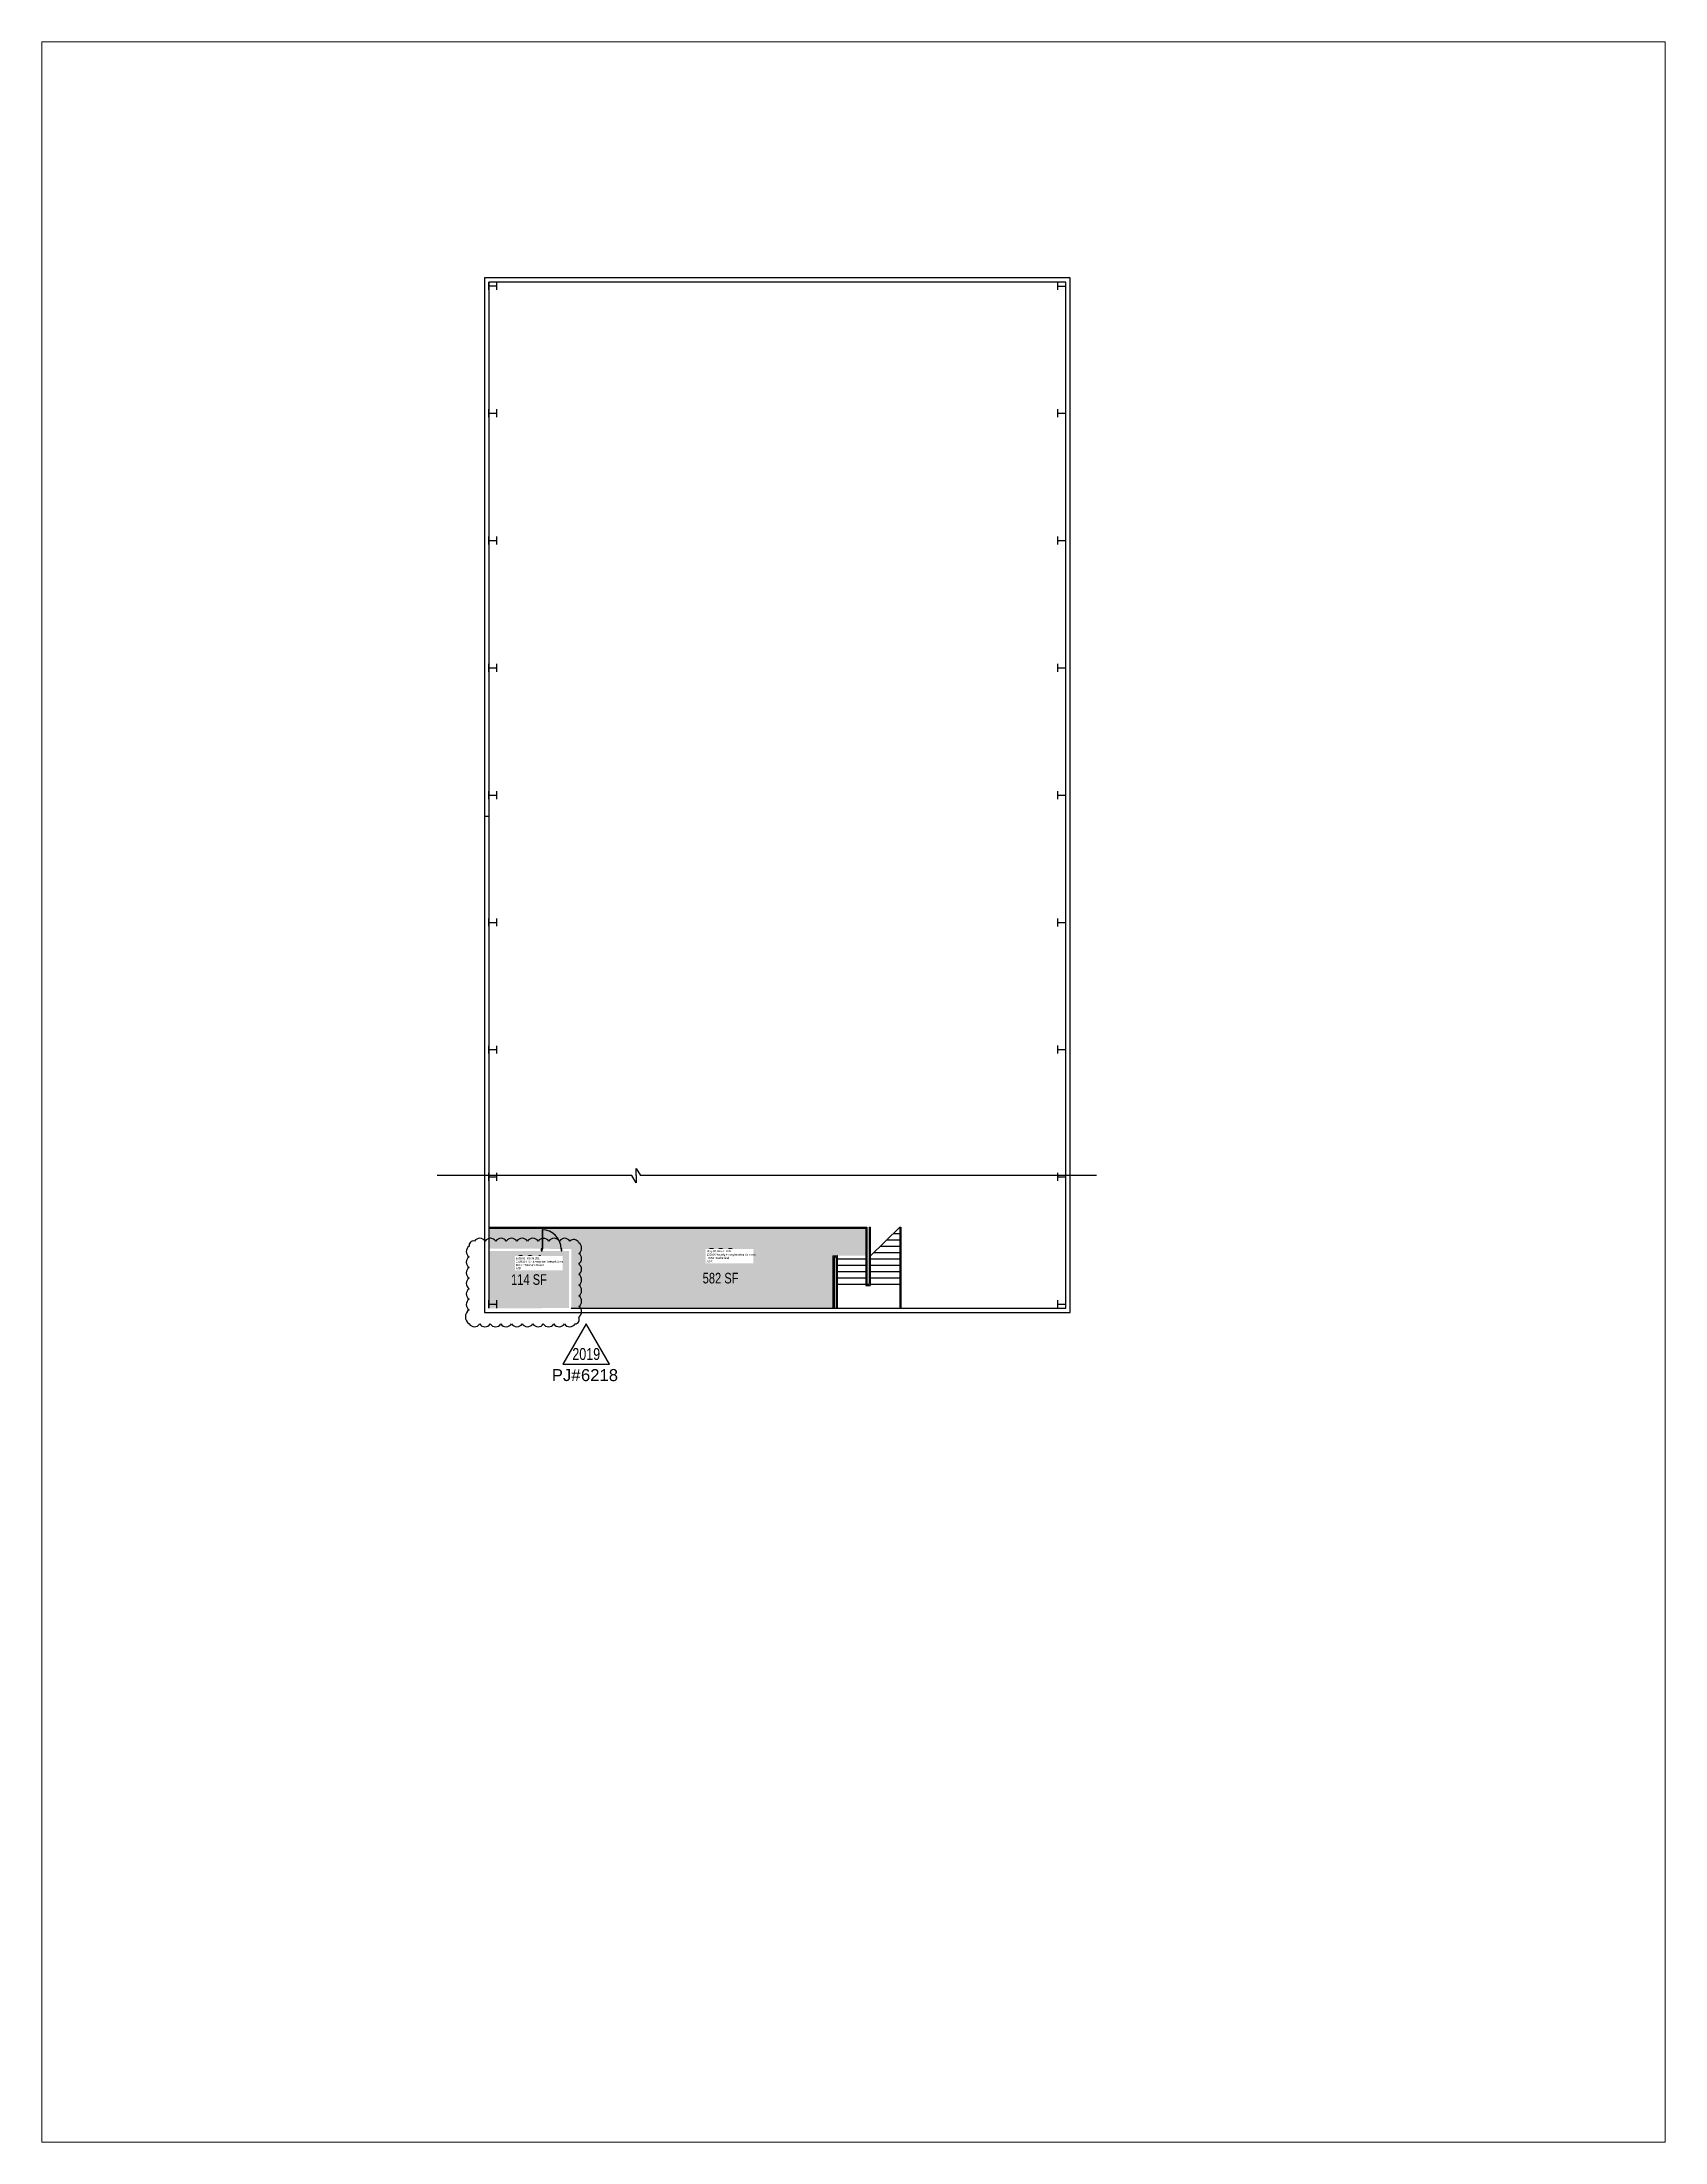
# Paper-space layout 'Layout1' of a CAD drawing. Header units: inches. Extents: x 0 to 8.5, y 0 to 11.
# The model-space entities are those that its viewports show. They can reach past a viewport. Long polylines and large blocks are cut down to what shows.
import ezdxf
from ezdxf.enums import TextEntityAlignment as Align

# ---------------------------------------------------------------- set-up
doc = ezdxf.new("R2010")
doc.units = ezdxf.units.IN
doc.header["$LTSCALE"] = 50
doc.header["$MEASUREMENT"] = 0
doc.layers.get('0').update_dxf_attribs({"linetype": 'CONTINUOUS'})
for name, color, linetype in [('A-COLS', 5, 'CONTINUOUS'), ('A-DOOR', 2, 'CONTINUOUS'), ('A-FLOR', 3, 'CONTINUOUS'), ('A-IDEN-RNUM', 7, 'CONTINUOUS'), ('A-IDEN-SNUM', 4, 'CONTINUOUS'), ('A-IDEN-VNUM', 4, 'CONTINUOUS'), ('A-REV', 1, 'CONTINUOUS'), ('A-WALL', 5, 'CONTINUOUS'), ('AREA-TEXT', 3, 'CONTINUOUS'), ('Rooms-Category-Color', 7, 'CONTINUOUS'), ('Rooms-College-Color', 7, 'CONTINUOUS'), ('Rooms-Department-Color', 7, 'CONTINUOUS'), ('Rooms-Division-Color', 7, 'CONTINUOUS'), ('Rooms-Information', 7, 'CONTINUOUS')]:
    doc.layers.add(name, color=color, linetype=linetype)
doc.styles.add('Arial', font='arial.ttf')
doc.styles.add('CP_AREA', font='arial.ttf', dxfattribs={"height": 15})
doc.styles.add('CP_ROOMSNUMBER', font='arial.ttf', dxfattribs={"height": 1})
doc.styles.add('CP_ROOMVNUMBER', font='arial.ttf', dxfattribs={"width": 0.85, "height": 0.075})

# ---------------------------------------------------------------- blocks, each defined once
blk = doc.blocks.new('COL1')
for p, q in [((-0.5, 0.5), (0.5, 0.5)), ((0, 0.5), (0, -0.5)), ((-0.5, -0.5), (0.5, -0.5))]:
    blk.add_line(p, q)
blk = doc.blocks.new('*U3')
for points in [[(-1.5, -4), (0, -4), (0, 0), (-1.5, 0)], [(0, 0), (1.75, 0), (1.75, 36), (0, 36)], [(36, -4), (37.5, -4), (37.5, 0), (36, 0)]]:
    blk.add_lwpolyline(points, close=True)
blk.add_arc((0, 0), 36, 0, 90)
blk = doc.blocks.new('ProjectRev')
at = {"transparency": 16777216}
blk.add_lwpolyline([(0, 0.122), (-0.122, -0.089), (0.122, -0.089)], close=True, dxfattribs=at)
at = {"transparency": 16777216, "insert": (-0.18, -0.115), "char_height": 0.0625, "width": 0.24749, "attachment_point": 1, "style": 'Arial'}
blk.add_mtext('PJ#', dxfattribs=at)
at = {"transparency": 16777216, "style": 'Arial', "width": 0.75}
blk.add_attdef('YEAR', text='', height=22.5, dxfattribs=at).set_placement((0, 0), align=Align.MIDDLE_CENTER)
at = {"transparency": 16777216, "style": 'Arial'}
blk.add_attdef('PROJECT', text='', height=22.5, dxfattribs=at).set_placement((-0.028, -0.115), align=Align.TOP_LEFT)

msp = doc.modelspace()

# ---------------------------------------------------------------- hatches: boundary and pattern name
at = {"layer": 'Rooms-Category-Color', "true_color": 0xadadad}
for points in [[(69178327, 27695218.6), (69178385.3, 27695240), (69178367.4, 27695288.8), (69177699.8, 27695044.1), (69177713.7, 27695007.6), (69177859.3, 27695060.9), (69177897.8, 27694955.9), (69178361.1, 27695125.7)], [(69177751.8, 27694902.3), (69177894, 27694954.5), (69177856.9, 27695055.8), (69177714.6, 27695003.6)]]:
    msp.add_hatch(color=253, dxfattribs=at).paths.add_polyline_path(points)
at = {"layer": 'Rooms-College-Color', "true_color": 0xadadad}
for points in [[(69178327, 27695218.6), (69178385.3, 27695240), (69178367.4, 27695288.8), (69177699.8, 27695044.1), (69177713.7, 27695007.6), (69177859.3, 27695060.9), (69177897.8, 27694955.9), (69178361.1, 27695125.7)], [(69177751.8, 27694902.3), (69177894, 27694954.5), (69177856.9, 27695055.8), (69177714.6, 27695003.6)]]:
    msp.add_hatch(color=253, dxfattribs=at).paths.add_polyline_path(points)
at = {"layer": 'Rooms-Department-Color', "true_color": 0xacacac}
for points in [[(69178327, 27695218.6), (69178385.3, 27695240), (69178367.4, 27695288.8), (69177699.8, 27695044.1), (69177713.7, 27695007.6), (69177859.3, 27695060.9), (69177897.8, 27694955.9), (69178361.1, 27695125.7)], [(69177751.8, 27694902.3), (69177894, 27694954.5), (69177856.9, 27695055.8), (69177714.6, 27695003.6)]]:
    msp.add_hatch(color=253, dxfattribs=at).paths.add_polyline_path(points)
at = {"layer": 'Rooms-Division-Color', "true_color": 0xadadad}
for points in [[(69178327, 27695218.6), (69178385.3, 27695240), (69178367.4, 27695288.8), (69177699.8, 27695044.1), (69177713.7, 27695007.6), (69177859.3, 27695060.9), (69177897.8, 27694955.9), (69178361.1, 27695125.7)], [(69177751.8, 27694902.3), (69177894, 27694954.5), (69177856.9, 27695055.8), (69177714.6, 27695003.6)]]:
    msp.add_hatch(color=253, dxfattribs=at).paths.add_polyline_path(points)

# ---------------------------------------------------------------- linework, layer by layer
at = {"layer": 'A-FLOR'}
for p, q in [((69178741.3, 27695531.2), (69177934.1, 27695235.4)), ((69178393.1, 27695241.8), (69178426.8, 27695312.7)), ((69178412.1, 27695281.7), (69178435, 27695290.2)), ((69178419.4, 27695297.2), (69178430.9, 27695301.4)), ((69178394.8, 27695237.1), (69178447.4, 27695256.4)), ((69178397.4, 27695250.8), (69178443.3, 27695267.6)), ((69178404.7, 27695266.3), (69178439.2, 27695278.9)), ((69177919, 27695229.9), (69177574.3, 27695103.5)), ((69177931.2, 27695220.1), (69177919, 27695229.9)), ((69177922, 27695245.2), (69177934.1, 27695235.4)), ((69177926.6, 27695232.6), (69177922, 27695245.2)), ((69177926.6, 27695232.6), (69177931.2, 27695220.1)), ((69178336.6, 27695215.7), (69178387.3, 27695234.3)), ((69178340.8, 27695204.5), (69178391.5, 27695223.1)), ((69178344.9, 27695193.2), (69178395.6, 27695211.8)), ((69178399, 27695225.8), (69178451.5, 27695245.1)), ((69178403.1, 27695214.6), (69178455.7, 27695233.8)), ((69178407.2, 27695203.3), (69178459.8, 27695222.6)), ((69178411.4, 27695192), (69178463.9, 27695211.3)), ((69178349, 27695181.9), (69178399.7, 27695200.5)), ((69178353.1, 27695170.7), (69178403.8, 27695189.3))]:
    msp.add_line(p, q, dxfattribs=at)
at = {"layer": 'A-REV', "elevation": 312}
msp.add_lwpolyline([(69177727.1, 27694861.6, 0.520567), (69177745.9, 27694868.4, 0.520567), (69177764.7, 27694875.3, 0.520567), (69177783.5, 27694882.2, 0.520567), (69177802.2, 27694889.1, 0.520567), (69177821, 27694896, 0.520567), (69177839.8, 27694902.9, 0.520567), (69177858.6, 27694909.7, 0.520567), (69177877.4, 27694916.6, 0.520567), (69177896.1, 27694923.5, 0.520567), (69177914.9, 27694930.4, 0.520567), (69177916.9, 27694945, 0.520567), (69177910.1, 27694963.8, 0.520567), (69177903.2, 27694982.6, 0.520567), (69177896.3, 27695001.4, 0.520567), (69177889.4, 27695020.2, 0.520567), (69177882.5, 27695038.9, 0.520567), (69177875.7, 27695057.7, 0.520567), (69177868.8, 27695076.5, 0.520567), (69177851.9, 27695073.8, 0.520567), (69177833.2, 27695066.9, 0.520567), (69177814.4, 27695060, 0.520567), (69177795.6, 27695053.1, 0.520567), (69177776.8, 27695046.3, 0.520567), (69177758, 27695039.4, 0.520567), (69177739.3, 27695032.5, 0.520567), (69177720.5, 27695025.6, 0.520567), (69177701.7, 27695018.7, 0.520567), (69177682.9, 27695011.9, 0.520567), (69177676.7, 27694999.1, 0.520567), (69177683.6, 27694980.4, 0.520567), (69177690.5, 27694961.6, 0.520567), (69177697.4, 27694942.8, 0.520567), (69177704.2, 27694924, 0.520567), (69177711.1, 27694905.3, 0.520567), (69177718, 27694886.5, 0.520567)], format="xyb", close=True, dxfattribs=at)
at = {"layer": 'A-WALL'}
for p, q in [((69178112.1, 27697103.9), (69177075.6, 27696723.9)), ((69178107.3, 27697093.5), (69177085.9, 27696719.2)), ((69178773.2, 27695276.7), (69178107.3, 27697093.5)), ((69178783.5, 27695271.9), (69178112.1, 27697103.9)), ((69177075.6, 27696723.9), (69177747, 27694892)), ((69177085.9, 27696719.2), (69177751.8, 27694902.3)), ((69177424.9, 27695770.9), (69177432.4, 27695773.6)), ((69177699.1, 27695046), (69178368.6, 27695291.4)), ((69178368.6, 27695291.4), (69178405.7, 27695190)), ((69178372.3, 27695292.7), (69178374.2, 27695293.4)), ((69178372.3, 27695292.7), (69178409.5, 27695191.3)), ((69178374.2, 27695293.4), (69178412, 27695190.1)), ((69178426.8, 27695312.7), (69178428.6, 27695313.4)), ((69178426.8, 27695312.7), (69178479.4, 27695169)), ((69178428.6, 27695313.4), (69178481.3, 27695169.7)), ((69177699.8, 27695044.1), (69178367.4, 27695288.8)), ((69177747, 27694892), (69178783.5, 27695271.9)), ((69177897.8, 27694955.9, 312), (69178773.2, 27695276.7)), ((69178367.4, 27695288.8), (69178404.5, 27695187.4)), ((69178327, 27695218.6), (69178334.6, 27695221.4)), ((69178327, 27695218.6), (69178361.1, 27695125.7)), ((69178329.6, 27695217.4), (69178333.4, 27695218.8)), ((69178329.6, 27695217.4), (69178363, 27695126.4)), ((69178333.4, 27695218.8), (69178366.7, 27695127.7)), ((69178334.6, 27695221.4), (69178368.6, 27695128.4)), ((69178404.5, 27695187.4), (69178412, 27695190.1)), ((69178405.7, 27695190), (69178409.5, 27695191.3))]:
    msp.add_line(p, q, dxfattribs=at)
at = {"layer": 'A-WALL', "const_width": 0.0001}
for points in [[(69177897.8, 27694955.9), (69177859.3, 27695060.9), (69177842.7, 27695054.8)], [(69177842.7, 27695054.8), (69177844.1, 27695051.1)], [(69177894, 27694954.6), (69177856.9, 27695055.8), (69177844.1, 27695051.1)], [(69177806.1, 27695041.4), (69177713.7, 27695007.6)], [(69177807.5, 27695037.7), (69177715.1, 27695003.8)], [(69177806.1, 27695041.4), (69177807.5, 27695037.7)], [(69177894, 27694954.6), (69177751.7, 27694902.4)]]:
    msp.add_lwpolyline(points, dxfattribs=at)

# ---------------------------------------------------------------- block references
at = {"layer": 'A-COLS', "xscale": 15, "yscale": 15, "zscale": 15, "rotation": 110.1283294472253}
for p in [(69178102.9, 27697083.9), (69178185.5, 27696858.6), (69177095.5, 27696714.7), (69178268.1, 27696633.2), (69177178.1, 27696489.4), (69178350.7, 27696407.9), (69177260.7, 27696264), (69178433.2, 27696182.5), (69177343.3, 27696038.7), (69178515.8, 27695957.2), (69177425.9, 27695813.3), (69178598.4, 27695731.9), (69177508.4, 27695588), (69178681, 27695506.5), (69177591, 27695362.6), (69178763.6, 27695281.2), (69177673.6, 27695137.3), (69177756.2, 27694912)]:
    msp.add_blockref('COL1', p, dxfattribs=at)
at = {"layer": 'A-DOOR', "rotation": 20.12832944552408}
msp.add_blockref('*U3', (69177807.5, 27695041.9, 312), dxfattribs=at)
at = {"layer": 'A-REV'}
ref = msp.add_blockref('ProjectRev', (69177949.5, 27694896.5, 312), dxfattribs=dict(at, xscale=360, yscale=360, zscale=360, rotation=20.12832944552408))
ref.add_attrib('YEAR', '2019', dxfattribs={"layer": '0', "transparency": 16777216, "height": 22.5, "rotation": 20.1283, "style": 'Arial', "width": 0.75}).set_placement((69177954, 27694884.4, 312), align=Align.MIDDLE_CENTER)
ref.add_attrib('PROJECT', '6218', dxfattribs={"layer": '0', "transparency": 16777216, "height": 22.5, "rotation": 20.1283, "style": 'Arial'}).set_placement((69177954.5, 27694854.2, 312), align=Align.TOP_LEFT)

# ---------------------------------------------------------------- texts
at = {"layer": 'A-IDEN-RNUM', "style": 'CP_ROOMSNUMBER'}
for s, p in [('0200-00', (69178142.5, 27695124)), ('0201-00', (69177817, 27694966.5))]:
    msp.add_text(s, height=0.36, rotation=20.1283, dxfattribs=at).set_placement(p)
at = {"layer": 'A-IDEN-SNUM', "style": 'CP_ROOMSNUMBER'}
for s, p in [('0820020000', (69178142.5, 27695124)), ('0820020100', (69177817, 27694966.5))]:
    msp.add_text(s, height=0.36, rotation=20.1283, dxfattribs=at).set_placement(p)
at = {"layer": 'A-IDEN-VNUM', "style": 'CP_ROOMVNUMBER', "width": 0.85}
for s, p in [('200', (69178107.7, 27695124.7)), ('201', (69177774.6, 27694988.4))]:
    msp.add_text(s, height=27, rotation=20.1283, dxfattribs=at).set_placement(p)
at = {"layer": 'AREA-TEXT', "style": 'CP_AREA', "width": 0.75}
for s, p in [('582 SF', (69178142.6, 27695105.9)), ('114 SF', (69177804.3, 27694979.1))]:
    msp.add_text(s, height=20, rotation=20.1283, dxfattribs=at).set_placement(p, align=Align.MIDDLE_CENTER)

# ---------------------------------------------------------------- next in the draw order: texts
at = {"layer": 'Rooms-Information', "char_height": 3.857, "width": 86.4, "attachment_point": 7, "rotation": 20.1283, "style": 'CP_ROOMVNUMBER', "bg_fill": 3, "box_fill_scale": 1.5, "bg_fill_color": 256, "bg_fill_true_color": 13158600, "bg_fill_transparency": 0}
for s, insert in [('Bldg.82, Room 200^M^J128006-FacMgmt-Engineering Services^M^JFICM: Mechanical^M^JASF: ', (69178107.7, 27695124.7)), ('Bldg.82, Room 201^M^J132900-ITS - Enterprise Network Svcs^M^JFICM: Telecom Closet^M^JASF: ', (69177774.6, 27694988.4))]:
    msp.add_mtext(s, dxfattribs=dict(at, insert=insert))

psp = doc.layouts.get("Layout1")

# ---------------------------------------------------------------- viewports
at = {"layer": '0', "view_target_point": (1306.916, 810), "view_twist_angle": 339.87167055362}
psp.add_viewport(center=(4.25, 5.5), size=(8.5, 10.9999), view_center_point=(74482328.27, 2197788.06), view_height=3959.9603, dxfattribs=at)

doc.saveas('drawing.dxf')
